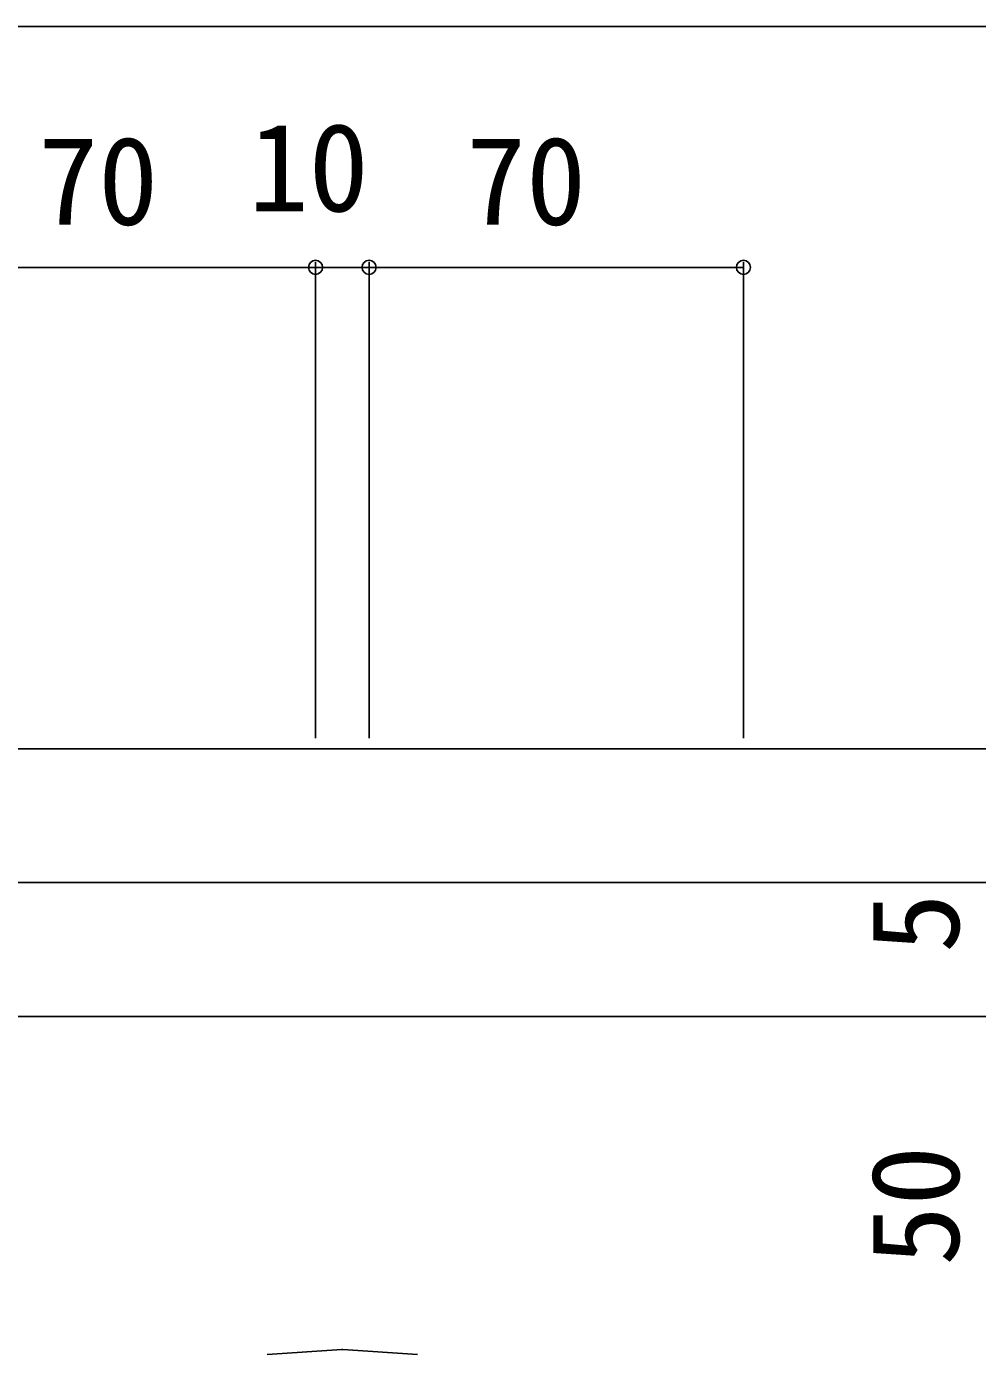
# Model space of a CAD drawing. Units: millimetres, scale not verified. Extents: x -1312 to 1312, y -1953 to 1941.
# Drawn here: x 411.2 to 589, y 1253.2 to 1501.4 of the extents above; entities that cross this region are included whole.
import ezdxf
from ezdxf.enums import TextEntityAlignment as Align

# ---------------------------------------------------------------- set-up
doc = ezdxf.new("R2010")
doc.units = ezdxf.units.MM
doc.header["$LTSCALE"] = 10
for name, color, linetype in [('0-4_YKK_12', 2, 'Continuous'), ('0-5_YKK_13', 4, 'Continuous'), ('0-6_YKK_D', 6, 'Continuous')]:
    doc.layers.add(name, color=color, linetype=linetype)
doc.styles.add('ＭＳ ゴシック', font='')
doc.styles.get('ＭＳ ゴシック').set_extended_font_data('MS Gothic')

msp = doc.modelspace()

# ---------------------------------------------------------------- linework, layer by layer
at = {"layer": '0-4_YKK_12'}
for points in [[(835.29, 1316.36), (-199.71, 1316.36), (-199.71, 1366.36), (835.29, 1366.36)], [(835.29, 1316.36), (-174.71, 1316.36), (-174.71, 1341.36), (835.29, 1341.36)]]:
    msp.add_lwpolyline(points, close=True, dxfattribs=at)
at = {"layer": '0-5_YKK_13'}
for p, q in [((456.23, 1253.19), (470.19, 1254.12)), ((470.39, 1254.12), (484.36, 1253.19))]:
    msp.add_line(p, q, dxfattribs=at)
msp.add_arc((470.29, 1252.63), 1.5, 86.1788, 93.8212, dxfattribs=at)
for centre, major_axis, start_param, end_param in [((456.29, 1252.69), (1, 0.045), 1.615063, 1.616931), ((484.29, 1252.69), (1, -0.045), 1.524662, 1.52653)]:
    msp.add_ellipse(centre, major_axis=major_axis, ratio=0.500748, start_param=start_param, end_param=end_param, dxfattribs=at)
at = {"layer": '0-6_YKK_D'}
for p, q in [((315.29, 1501.36), (665.29, 1501.36)), ((465.29, 1368.36), (465.29, 1457.36)), ((465.29, 1368.36), (465.29, 1457.36)), ((475.29, 1368.36), (475.29, 1457.36)), ((475.29, 1368.36), (475.29, 1457.36)), ((545.29, 1368.36), (545.29, 1457.36)), ((465.29, 1456.36), (395.29, 1456.36)), ((465.29, 1456.36), (475.29, 1456.36)), ((475.29, 1456.36), (545.29, 1456.36))]:
    msp.add_line(p, q, dxfattribs=at)
for centre in [(465.29, 1456.36), (465.29, 1456.36), (475.29, 1456.36), (475.29, 1456.36), (545.29, 1456.36)]:
    msp.add_circle(centre, 1.31, dxfattribs=at)

# ---------------------------------------------------------------- texts
at = {"layer": '0-6_YKK_D', "style": 'ＭＳ ゴシック'}
for s, p in [('10', (452.78, 1461.86)), ('70', (413.42, 1459.36)), ('70', (493.42, 1459.36))]:
    msp.add_text(s, height=16.5, dxfattribs=at).set_placement(p, align=Align.BOTTOM_LEFT)
for s, p in [('5', (590.54, 1328.2)), ('50', (590.54, 1269.75))]:
    msp.add_text(s, height=16.5, rotation=90, dxfattribs=at).set_placement(p, align=Align.BOTTOM_LEFT)

doc.saveas('drawing.dxf')
